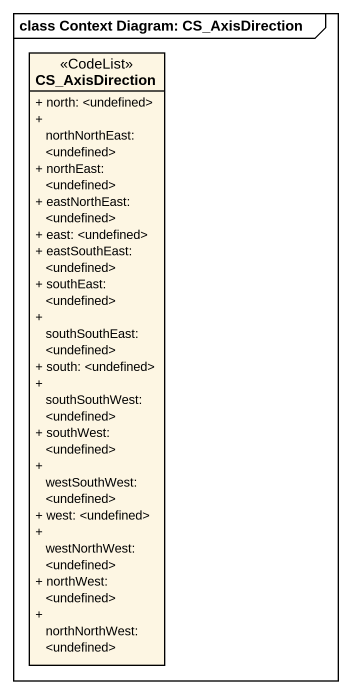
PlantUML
@startuml
mainframe class Context Diagram: CS_AxisDirection
hide circle
hide empty members
skinparam classAttributeIconSize 0
class CS_AxisDirection <<CodeList>> {
  + north: <undefined>
  + northNorthEast: <undefined>
  + northEast: <undefined>
  + eastNorthEast: <undefined>
  + east: <undefined>
  + eastSouthEast: <undefined>
  + southEast: <undefined>
  + southSouthEast: <undefined>
  + south: <undefined>
  + southSouthWest: <undefined>
  + southWest: <undefined>
  + westSouthWest: <undefined>
  + west: <undefined>
  + westNorthWest: <undefined>
  + northWest: <undefined>
  + northNorthWest: <undefined>
}
@enduml
